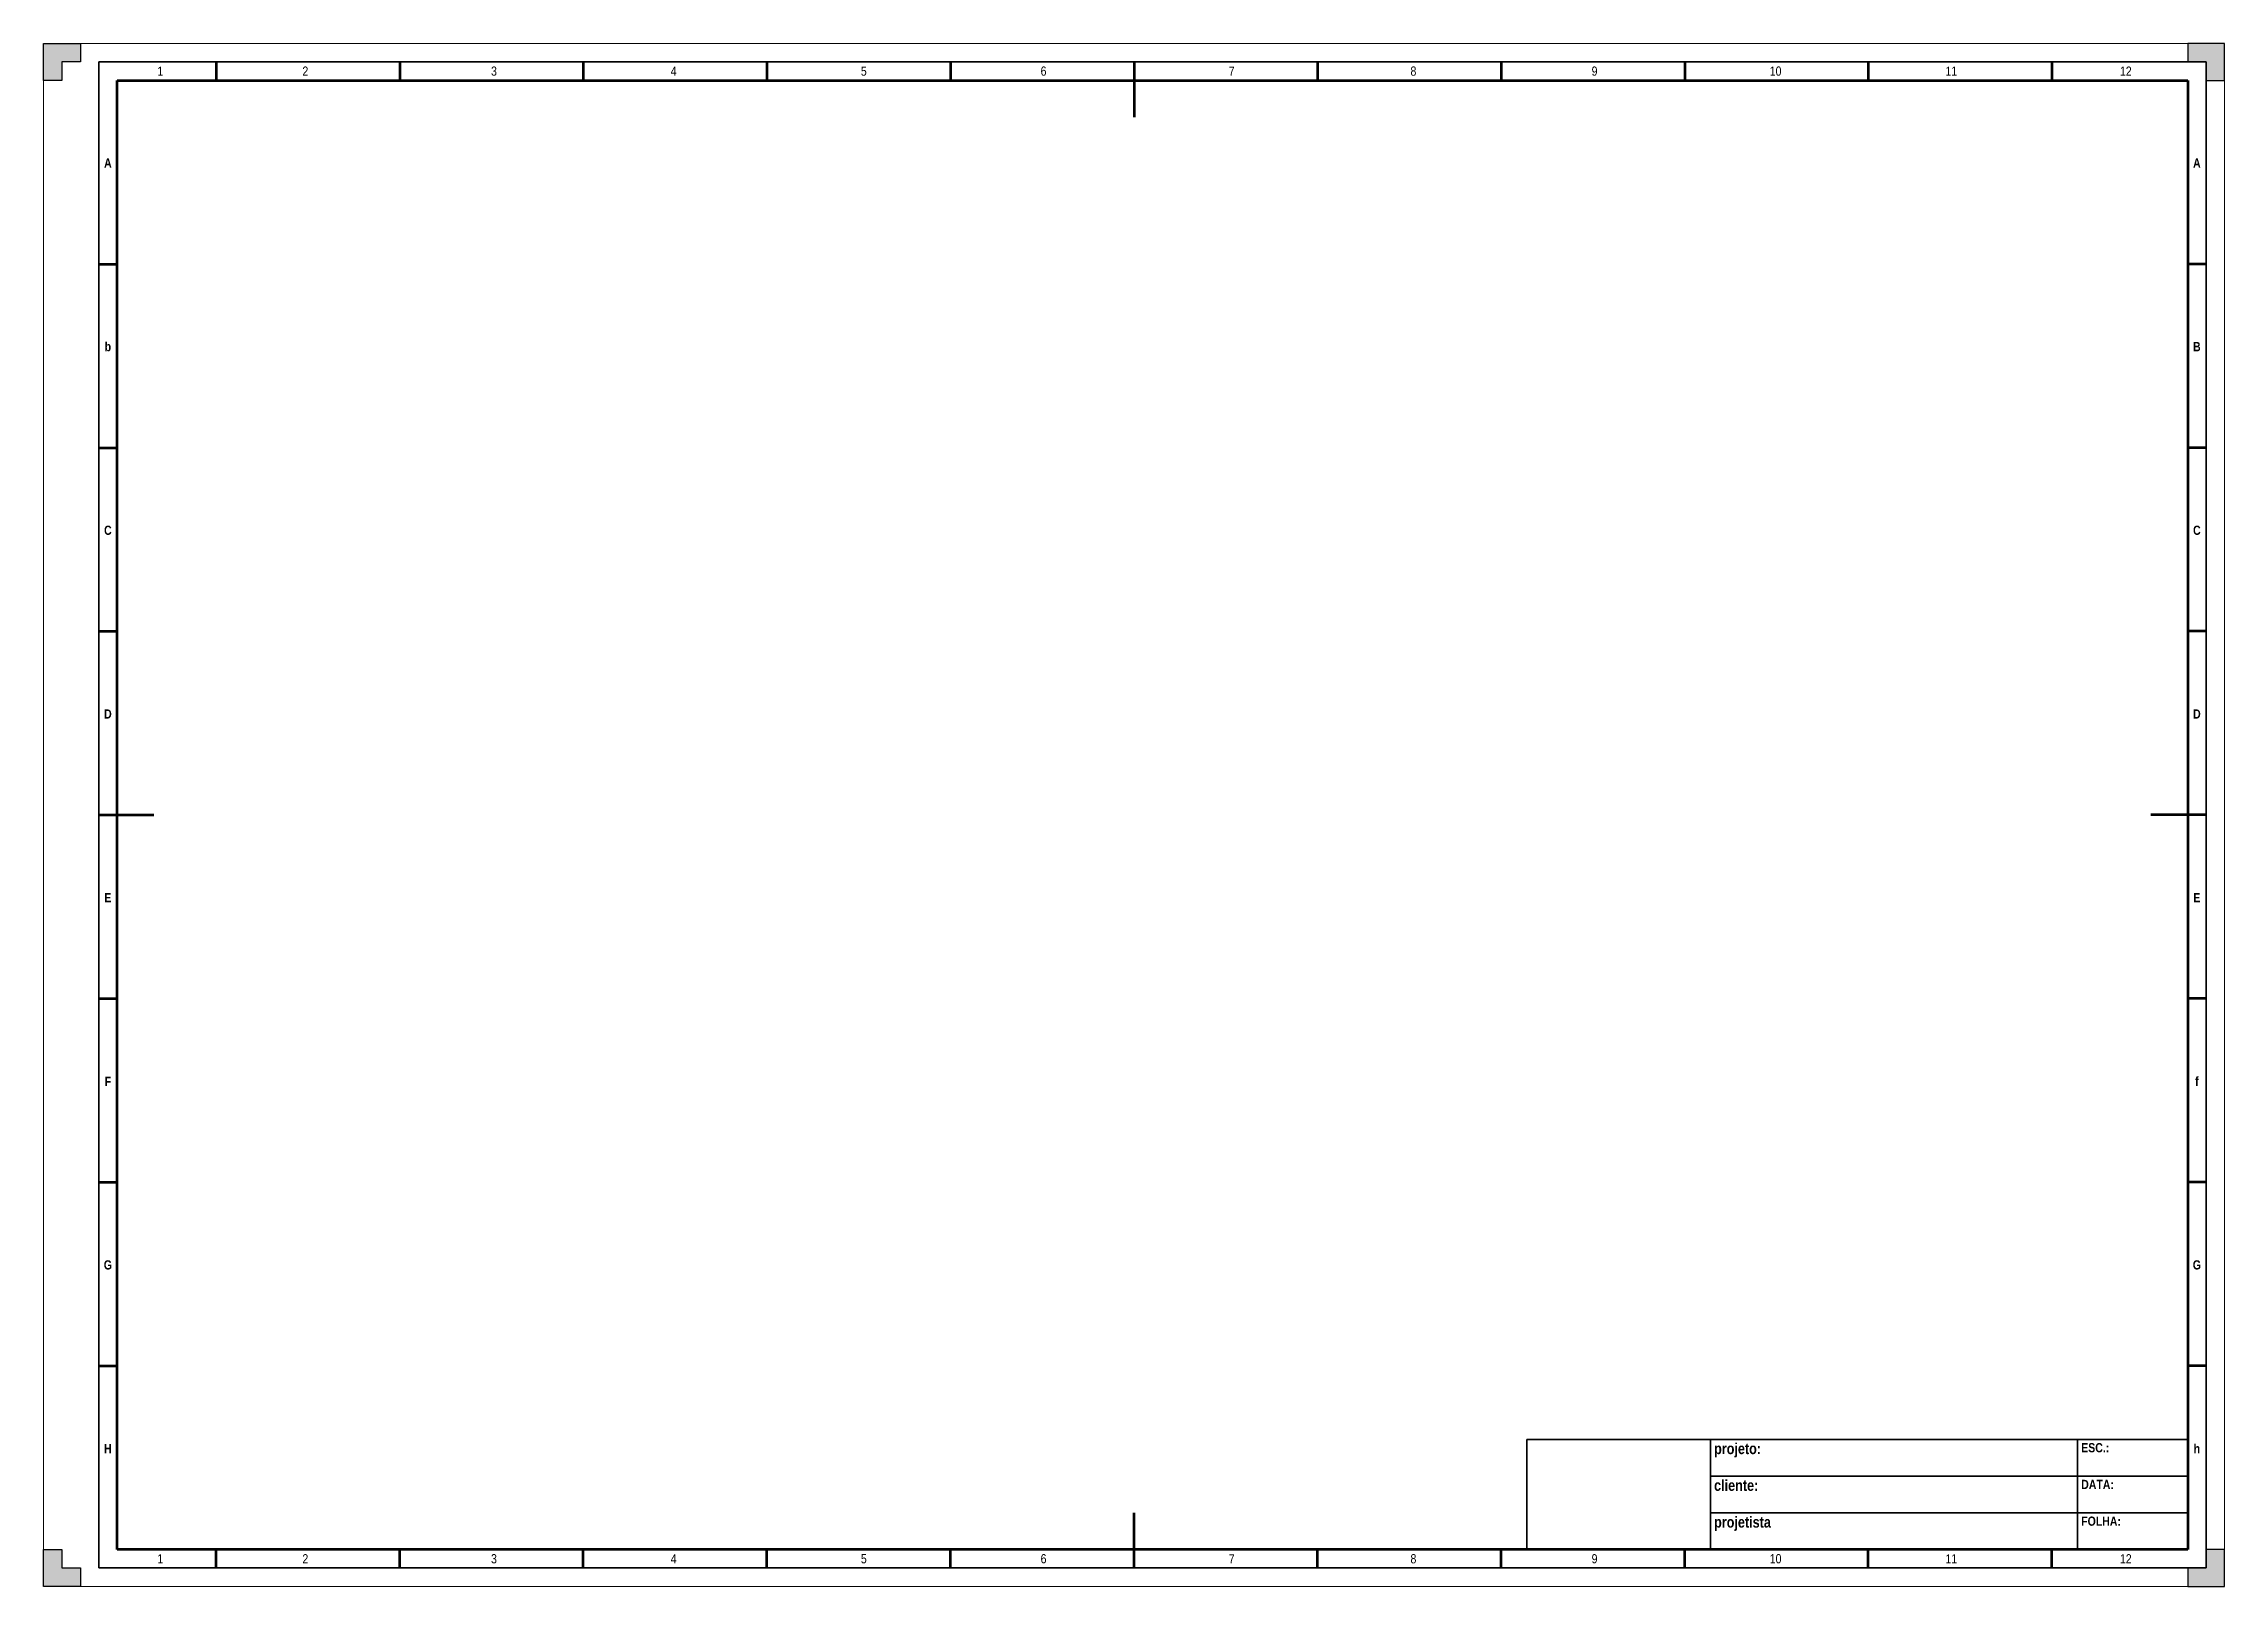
# Paper-space layout 'A2' of a CAD drawing. Header units: millimetres. Extents: x -140 to 454, y 1100 to 1520.
import ezdxf

# ---------------------------------------------------------------- set-up
doc = ezdxf.new("R2010")
doc.units = ezdxf.units.MM
for name, color, linetype, lineweight in [('Linha de folha', 106, 'Continuous', 18), ('Linha_MargemA2A3A4', 106, 'Continuous', 70), ('Marca_Centro', 106, 'Continuous', 70), ('Sistema_Malha', 106, 'Continuous', 35)]:
    doc.layers.add(name, color=color, linetype=linetype, lineweight=lineweight)
for name, color, linetype in [('Marca_corte', 7, 'Continuous'), ('text_malha', 106, 'Continuous'), ('texto_legenda', 106, 'Continuous')]:
    doc.layers.add(name, color=color, linetype=linetype)
doc.styles.add('Texto legenda', font='techb___.ttf')
doc.styles.add('Texto_Malha', font='technic_.ttf')

psp = doc.layouts.new('A2')

# ---------------------------------------------------------------- hatches: boundary and pattern name
at = {"layer": 'Marca_corte'}
h = psp.add_hatch(color=256, dxfattribs=at)
h.dxf.hatch_style = 1
h.paths.add_polyline_path([(-130.33, 1519.81), (-140.33, 1519.81), (-140.33, 1509.81), (-135.33, 1509.81), (-135.33, 1514.81), (-130.33, 1514.81)])
h.paths.add_polyline_path([(453.67, 1519.81), (443.67, 1519.81), (443.67, 1514.81), (448.67, 1514.81), (448.67, 1509.81), (453.67, 1509.81)])
h.paths.add_polyline_path([(453.67, 1109.81), (448.67, 1109.81), (448.67, 1104.81), (443.67, 1104.81), (443.67, 1099.81), (453.67, 1099.81)])
h.paths.add_polyline_path([(-130.33, 1104.81), (-135.33, 1104.81), (-135.33, 1109.81), (-140.33, 1109.81), (-140.33, 1099.81), (-130.33, 1099.81)])

# ---------------------------------------------------------------- linework, layer by layer
at = {"layer": 'Linha de folha'}
for p, q in [((-140.33, 1099.81), (-140.33, 1519.81)), ((-140.33, 1519.81), (453.67, 1519.81)), ((453.67, 1519.81), (453.67, 1099.81)), ((453.67, 1099.81), (-140.33, 1099.81))]:
    psp.add_line(p, q, dxfattribs=at)
at = {"layer": 'Linha_MargemA2A3A4'}
for p, q in [((-120.33, 1109.81), (-120.33, 1509.81)), ((-120.33, 1509.81), (443.67, 1509.81)), ((443.67, 1509.81), (443.67, 1109.81)), ((443.67, 1109.81), (-120.33, 1109.81))]:
    psp.add_line(p, q, dxfattribs=at)
at = {"layer": 'Marca_Centro'}
for p, q in [((-93.33, 1514.81), (-93.33, 1509.81)), ((-43.33, 1514.81), (-43.33, 1509.81)), ((6.67, 1514.81), (6.67, 1509.81)), ((56.67, 1514.81), (56.67, 1509.81)), ((106.67, 1514.81), (106.67, 1509.81)), ((156.67, 1514.81), (156.67, 1499.81)), ((206.67, 1514.81), (206.67, 1509.81)), ((256.67, 1514.81), (256.67, 1509.81)), ((306.67, 1514.81), (306.67, 1509.81)), ((356.67, 1514.81), (356.67, 1509.81)), ((406.67, 1514.81), (406.67, 1509.81)), ((-125.33, 1459.81), (-120.33, 1459.81)), ((448.67, 1459.81), (443.67, 1459.81)), ((-125.33, 1409.81), (-120.33, 1409.81)), ((448.67, 1409.81), (443.67, 1409.81)), ((-125.33, 1359.81), (-120.33, 1359.81)), ((448.67, 1359.81), (443.67, 1359.81)), ((-125.33, 1309.81), (-110.33, 1309.81)), ((448.67, 1309.81), (433.67, 1309.81)), ((-125.33, 1259.81), (-120.33, 1259.81)), ((448.67, 1259.81), (443.67, 1259.81)), ((-125.33, 1209.81), (-120.33, 1209.81)), ((448.67, 1209.81), (443.67, 1209.81)), ((-125.33, 1159.81), (-120.33, 1159.81)), ((448.67, 1159.81), (443.67, 1159.81)), ((156.67, 1104.81), (156.67, 1119.81)), ((-93.33, 1104.81), (-93.33, 1109.81)), ((-43.33, 1104.81), (-43.33, 1109.81)), ((6.67, 1104.81), (6.67, 1109.81)), ((56.67, 1104.81), (56.67, 1109.81)), ((106.67, 1104.81), (106.67, 1109.81)), ((206.67, 1104.81), (206.67, 1109.81)), ((256.67, 1104.81), (256.67, 1109.81)), ((256.67, 1104.81), (256.67, 1109.81)), ((306.67, 1104.81), (306.67, 1109.81)), ((356.67, 1104.81), (356.67, 1109.81)), ((406.67, 1104.81), (406.67, 1109.81))]:
    psp.add_line(p, q, dxfattribs=at)
at = {"layer": 'Marca_corte'}
for points in [[(-130.33, 1519.81), (-130.33, 1514.81), (-135.33, 1514.81), (-135.33, 1509.81), (-140.33, 1509.81), (-140.33, 1519.81)], [(443.67, 1519.81), (443.67, 1514.81), (448.67, 1514.81), (448.67, 1509.81), (453.67, 1509.81), (453.67, 1519.81)], [(-140.33, 1109.81), (-135.33, 1109.81), (-135.33, 1104.81), (-130.33, 1104.81), (-130.33, 1099.81), (-140.33, 1099.81)], [(453.67, 1109.81), (448.67, 1109.81), (448.67, 1104.81), (443.67, 1104.81), (443.67, 1099.81), (453.67, 1099.81)]]:
    psp.add_lwpolyline(points, close=True, dxfattribs=at)
at = {"layer": 'Sistema_Malha'}
for p, q in [((-125.33, 1104.81), (-125.33, 1514.81)), ((-125.33, 1514.81), (448.67, 1514.81)), ((448.67, 1514.81), (448.67, 1104.81)), ((443.67, 1139.81), (263.67, 1139.81)), ((263.67, 1139.81), (263.67, 1109.81)), ((313.67, 1139.81), (313.67, 1109.81)), ((413.67, 1109.81), (413.67, 1139.81)), ((443.67, 1129.81), (313.67, 1129.81)), ((443.67, 1119.81), (313.67, 1119.81)), ((448.67, 1104.81), (-125.33, 1104.81))]:
    psp.add_line(p, q, dxfattribs=at)

# ---------------------------------------------------------------- texts
at = {"layer": 'Marca_corte', "char_height": 2.5, "attachment_point": 5, "style": 'Texto legenda'}
for s, insert in [('A', (-122.83, 1487.31)), ('b', (-122.83, 1437.31)), ('C', (-122.83, 1387.31)), ('D', (-122.83, 1337.31)), ('E', (-122.83, 1287.31)), ('F', (-122.83, 1237.31)), ('G', (-122.83, 1187.31)), ('H', (-122.83, 1137.31))]:
    psp.add_mtext_dynamic_manual_height_columns(s, width=5, gutter_width=12.5, heights=[0], dxfattribs=dict(at, insert=insert))
at = {"layer": 'Sistema_Malha', "char_height": 2.5, "attachment_point": 5, "style": 'Texto_Malha'}
for s, insert in [('  1', (-109.33, 1512.31)), ('  2', (-69.84, 1512.31)), ('  3', (-18.46, 1512.31)), ('  4', (30.47, 1512.31)), (' 5', (82.67, 1512.31)), ('  6', (131.23, 1512.31)), ('  7', (182.48, 1512.31)), ('  8', (231.98, 1512.31)), ('  9', (281.32, 1512.31)), ('  10', (330.63, 1512.31)), ('  11', (378.5, 1512.31)), ('  12', (426.02, 1512.31)), ('  1', (-109.33, 1107.31)), ('  2', (-69.84, 1107.31)), ('  3', (-18.46, 1107.31)), ('  4', (30.47, 1107.31)), (' 5', (82.67, 1107.31)), ('  6', (131.23, 1107.31)), ('  7', (182.48, 1107.31)), ('  8', (231.98, 1107.31)), ('  9', (281.32, 1107.31)), ('  10', (330.63, 1107.31)), ('  11', (378.5, 1107.31)), ('  12', (426.02, 1107.31))]:
    psp.add_mtext_dynamic_manual_height_columns(s, width=32, gutter_width=12.5, heights=[0], dxfattribs=dict(at, insert=insert))
at = {"layer": 'text_malha', "char_height": 2.5, "attachment_point": 5, "style": 'Texto legenda'}
for s, insert in [('A', (446.17, 1487.31)), ('B', (446.17, 1437.31)), ('C', (446.17, 1387.31)), ('D', (446.17, 1337.31)), ('E', (446.17, 1287.31)), ('f', (446.17, 1237.31)), ('G', (446.17, 1187.31)), ('h', (446.17, 1137.31))]:
    psp.add_mtext_dynamic_manual_height_columns(s, width=5, gutter_width=12.5, heights=[0], dxfattribs=dict(at, insert=insert))
at = {"layer": 'texto_legenda', "attachment_point": 1, "style": 'Texto legenda'}
for s, width, insert, char_height in [('\\pxt4;projeto:', 100, (314.67, 1138.81), 3), ('ESC.:', 30, (414.67, 1138.81), 2.5), ('\\pxt4;cliente:', 100, (314.67, 1128.81), 3), ('DATA:', 30, (414.67, 1128.81), 2.5), ('\\pxt4;projetista', 100, (314.67, 1118.81), 3), ('FOLHA:', 30, (414.67, 1118.81), 2.5)]:
    psp.add_mtext_dynamic_manual_height_columns(s, width=width, gutter_width=12.5, heights=[0], dxfattribs=dict(at, insert=insert, char_height=char_height))

doc.saveas('drawing.dxf')
